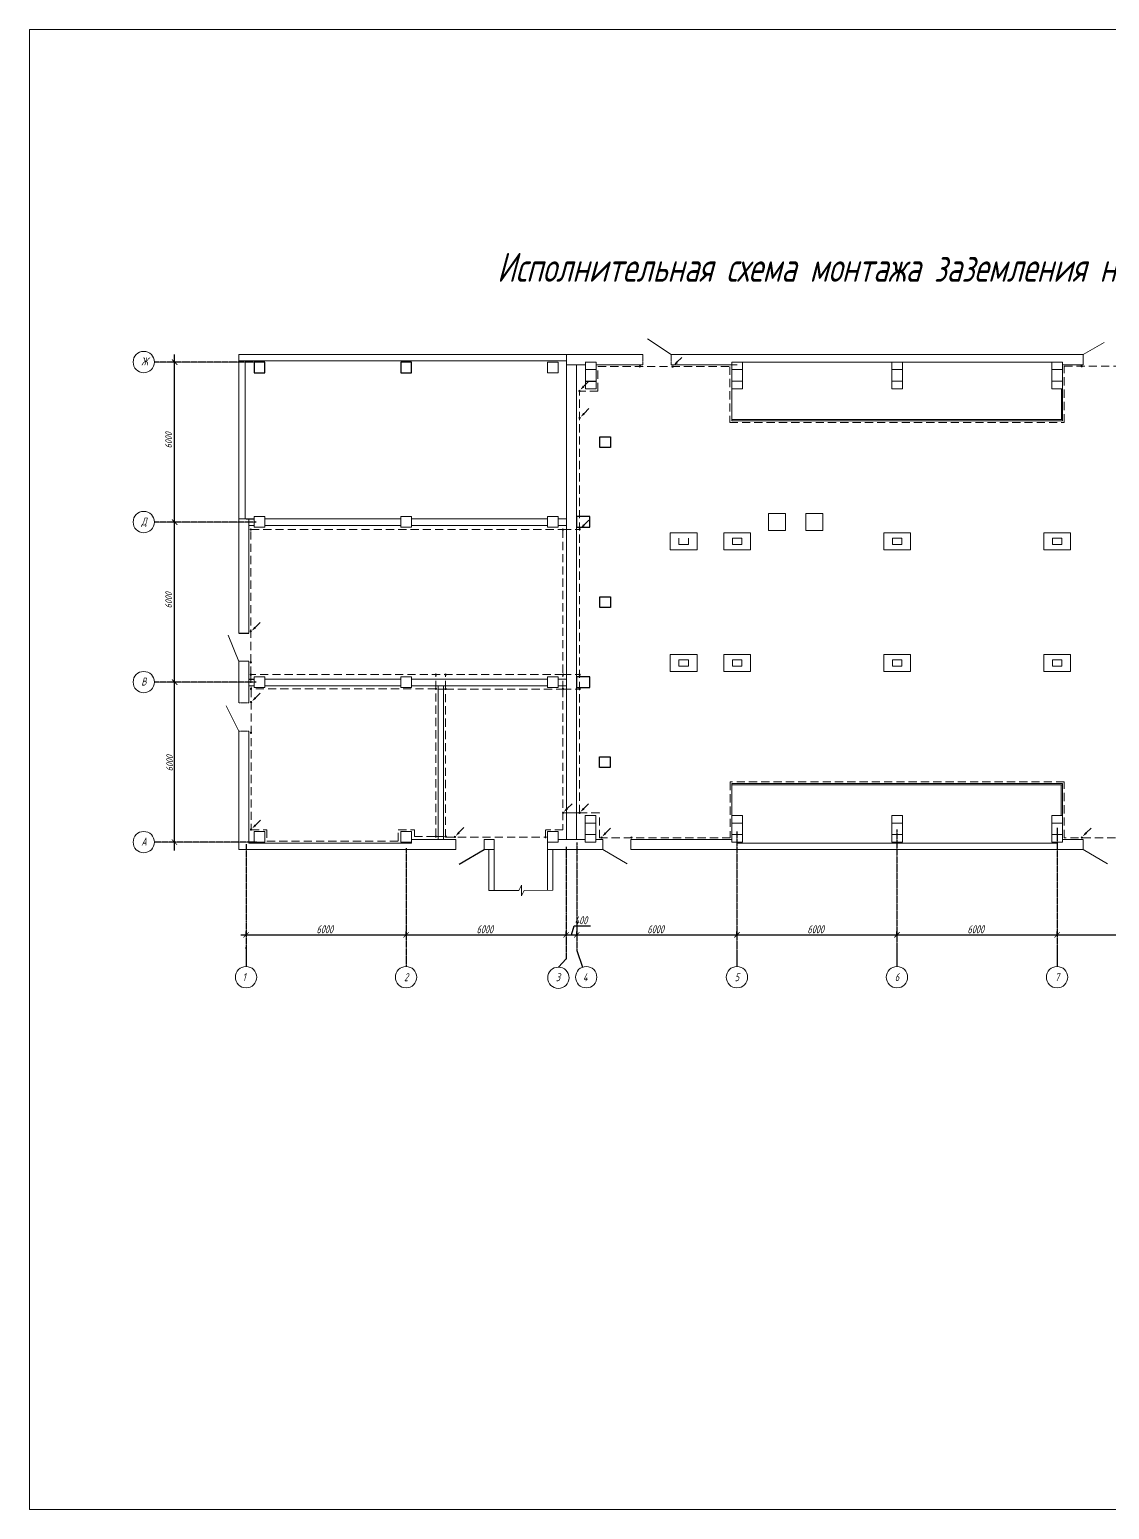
# Model space of a CAD drawing. Header units: millimetres. Extents: x -14296 to 10264, y -13087 to -5602.
# Drawn here: x -4929 to -4510, y -8119 to -7545 of the extents above; entities that cross this region are included whole.
import ezdxf
from ezdxf.enums import TextEntityAlignment as Align

# ---------------------------------------------------------------- set-up
doc = ezdxf.new("R2010")
doc.units = ezdxf.units.MM
for name, pattern in [('CENTER2', [1.125, 0.75, -0.125, 0.125, -0.125]), ('DURCHG', [0]), ('gost6', [12, 8, -1.5, 1, -1.5]), ('HIDDEN2', [4.7625, 3.175, -1.5875])]:
    doc.linetypes.add(name, pattern=pattern)
for name, color, linetype, lineweight in [('1', 4, 'Continuous', 15), ('Заземление (Сущ)', 6, 'gost6', 25), ('КаБель силовой (Вновь)', 1, 'Continuous', 15), ('основной', 3, 'Continuous', 15), ('Рамка толстая', 7, 'Continuous', 15), ('строит', 7, 'Continuous', 30), ('Строительный', 251, 'Continuous', 13)]:
    doc.layers.add(name, color=color, linetype=linetype, lineweight=lineweight)
for name, color, linetype in [('osnovnoy shtamp', 7, 'Continuous'), ('НОВЫЙ', 7, 'Continuous'), ('Размеры', 5, 'Continuous')]:
    doc.layers.add(name, color=color, linetype=linetype)
doc.styles.add('Simplex', font='simplex.shx', dxfattribs={"width": 0.7, "oblique": 15})
doc.linetypes.add('ограждение1', pattern='A,0.25,-0.1,[133,ltypeshp.shx,S=0.1,R=0,X=-0.1,Y=0],-0.1,1', length=1.45)

msp = doc.modelspace()

# ---------------------------------------------------------------- hatches: boundary and pattern name
at = {"layer": 'Заземление (Сущ)', "lineweight": 30, "true_color": 0x000000}
for points in [[(-4691.48539, -7675.58873, 1), (-4692.38539, -7675.58873, 1)], [(-4678.83257, -7675.69267, 1), (-4679.73257, -7675.69267, 1)], [(-4520.20648, -7675.53483, 1), (-4521.10648, -7675.53483, 1)], [(-4714.92327, -7685.12681, 1), (-4715.82327, -7685.12681, 1)], [(-4714.86739, -7695.53412, 1), (-4715.76739, -7695.53412, 1)], [(-4842.39065, -7738.86645, 1), (-4843.29065, -7738.86645, 1)], [(-4721.35093, -7738.88143, 1), (-4722.25093, -7738.88143, 1)], [(-4714.86351, -7738.77776, 1), (-4715.76351, -7738.77776, 1)], [(-4842.41449, -7778.32747, 1), (-4843.31449, -7778.32747, 1)], [(-4842.39314, -7790.39543, 1), (-4843.29314, -7790.39543, 1)], [(-4842.37772, -7795.14791, 1), (-4843.27772, -7795.14791, 1)], [(-4770.61924, -7795.138, 1), (-4771.51924, -7795.138, 1)], [(-4766.85144, -7795.138, 1), (-4767.75144, -7795.138, 1)], [(-4721.31002, -7795.13204, 1), (-4722.21002, -7795.13204, 1)], [(-4714.89578, -7795.15415, 1), (-4715.79578, -7795.15415, 1)], [(-4842.31875, -7800.67993, 1), (-4843.21875, -7800.67993, 1)], [(-4770.61468, -7800.64558, 1), (-4771.51468, -7800.64558, 1)], [(-4766.83329, -7800.71827, 1), (-4767.73329, -7800.71827, 1)], [(-4721.34749, -7800.71049, 1), (-4722.24749, -7800.71049, 1)], [(-4714.88655, -7800.69128, 1), (-4715.78655, -7800.69128, 1)], [(-4842.30022, -7805.79119, 1), (-4843.20022, -7805.79119, 1)], [(-4842.34178, -7817.69255, 1), (-4843.24178, -7817.69255, 1)], [(-4721.28347, -7848.75077, 1), (-4722.18347, -7848.75077, 1)], [(-4714.86323, -7848.77153, 1), (-4715.76323, -7848.77153, 1)], [(-4842.33238, -7855.2428, 1), (-4843.23238, -7855.2428, 1)], [(-4770.62949, -7857.94969, 1), (-4771.52949, -7857.94969, 1)], [(-4766.80876, -7857.9625, 1), (-4767.70876, -7857.9625, 1)], [(-4763.26387, -7858.10994, 1), (-4764.16387, -7858.10994, 1)], [(-4728.08126, -7858.21185, 1), (-4728.98126, -7858.21185, 1)], [(-4706.3845, -7858.36734, 1), (-4707.2845, -7858.36734, 1)], [(-4694.77869, -7858.35686, 1), (-4695.67869, -7858.35686, 1)], [(-4520.08333, -7858.34909, 1), (-4520.98333, -7858.34909, 1)]]:
    msp.add_hatch(color=18, dxfattribs=at).paths.add_polyline_path(points)

# ---------------------------------------------------------------- linework, layer by layer
at = {"color": 18, "linetype": 'CENTER2', "ltscale": 0.5, "true_color": 0x000000}
for p, q in [((-4840.72871, -7673.90631), (-4880.21146, -7673.90631)), ((-4840.72871, -7735.98041), (-4880.21146, -7735.98041))]:
    msp.add_line(p, q, dxfattribs=at)
at = {"color": 18, "lineweight": 25, "true_color": 0x000000}
for p, q in [((-4872.42969, -7739.2228), (-4872.42969, -7670.94128)), ((-4872.42969, -7801.2762), (-4872.42969, -7732.99468)), ((-4872.42969, -7863.35031), (-4872.42969, -7795.06879))]:
    msp.add_line(p, q, dxfattribs=at)
at = {"color": 18, "true_color": 0x000000}
for p, q in [((-4837.40949, -7673.91768), (-4841.54777, -7673.91768)), ((-4841.54777, -7673.91768), (-4841.54777, -7678.05596)), ((-4837.40949, -7678.05596), (-4837.40949, -7673.91768)), ((-4780.50823, -7673.91768), (-4784.6465, -7673.91768)), ((-4784.6465, -7673.91768), (-4784.6465, -7678.05596)), ((-4780.50823, -7678.05596), (-4780.50823, -7673.91768)), ((-4841.54777, -7678.05596), (-4837.40949, -7678.05596)), ((-4784.6465, -7678.05596), (-4780.50823, -7678.05596)), ((-4847.4954, -7779.01179), (-4843.62412, -7779.00585))]:
    msp.add_line(p, q, dxfattribs=at)
at = {"color": 18, "ltscale": 100, "true_color": 0x000000}
msp.add_line((-4844.65147, -7734.6872), (-4841.54777, -7734.6872), dxfattribs=at)
at = {"layer": '1', "color": 18, "true_color": 0x000000}
for p, q in [((-4680.15508, -7740.11869), (-4680.15508, -7746.73993)), ((-4669.8094, -7740.11869), (-4680.15508, -7740.11869)), ((-4676.79274, -7742.1868), (-4676.79274, -7744.66977)), ((-4673.17175, -7742.1868), (-4673.17175, -7744.66977)), ((-4669.8094, -7740.11869), (-4669.8094, -7746.73993)), ((-4659.46372, -7740.11869), (-4659.46372, -7746.73993)), ((-4649.11803, -7740.11869), (-4659.46372, -7740.11869)), ((-4656.10137, -7742.18782), (-4653.04939, -7742.18782)), ((-4656.10137, -7742.18782), (-4656.10137, -7744.67079)), ((-4652.48038, -7742.18782), (-4656.04964, -7742.18782)), ((-4652.48038, -7742.18782), (-4652.48038, -7744.67079)), ((-4649.11803, -7740.11869), (-4649.11803, -7746.73993)), ((-4597.38961, -7740.11869), (-4597.38961, -7746.73993)), ((-4587.04392, -7740.11869), (-4597.38961, -7740.11869)), ((-4594.02726, -7742.18782), (-4590.97528, -7742.18782)), ((-4594.02726, -7742.18782), (-4594.02726, -7744.67079)), ((-4590.40627, -7742.18782), (-4593.97553, -7742.18782)), ((-4590.40627, -7742.18782), (-4590.40627, -7744.67079)), ((-4587.04392, -7740.11869), (-4587.04392, -7746.73993)), ((-4535.3155, -7740.11869), (-4535.3155, -7746.73993)), ((-4524.96981, -7740.11869), (-4535.3155, -7740.11869)), ((-4531.95315, -7742.18782), (-4528.90118, -7742.18782)), ((-4531.95315, -7742.18782), (-4531.95315, -7744.67079)), ((-4528.33216, -7742.18782), (-4531.90142, -7742.18782)), ((-4528.33216, -7742.18782), (-4528.33216, -7744.67079)), ((-4524.96981, -7740.11869), (-4524.96981, -7746.73993)), ((-4669.8094, -7746.73993), (-4680.15508, -7746.73993)), ((-4673.22348, -7744.66977), (-4676.79274, -7744.66977)), ((-4673.17175, -7744.66977), (-4676.22372, -7744.66977)), ((-4649.11803, -7746.73993), (-4659.46372, -7746.73993)), ((-4652.53211, -7744.67079), (-4656.10137, -7744.67079)), ((-4652.48038, -7744.67079), (-4655.53236, -7744.67079)), ((-4587.04392, -7746.73993), (-4597.38961, -7746.73993)), ((-4590.458, -7744.67079), (-4594.02726, -7744.67079)), ((-4590.40627, -7744.67079), (-4593.45825, -7744.67079)), ((-4524.96981, -7746.73993), (-4535.3155, -7746.73993)), ((-4528.38389, -7744.67079), (-4531.95315, -7744.67079)), ((-4528.33216, -7744.67079), (-4531.38414, -7744.67079)), ((-4680.15508, -7793.91625), (-4680.15508, -7787.29501)), ((-4669.8094, -7787.29501), (-4680.15508, -7787.29501)), ((-4680.15508, -7793.91625), (-4680.15508, -7787.29501)), ((-4669.8094, -7787.29501), (-4680.15508, -7787.29501)), ((-4669.8094, -7793.91625), (-4669.8094, -7787.29501)), ((-4669.8094, -7793.91625), (-4669.8094, -7787.29501)), ((-4659.46372, -7793.91625), (-4659.46372, -7787.29501)), ((-4649.11803, -7787.29501), (-4659.46372, -7787.29501)), ((-4649.11803, -7793.91625), (-4649.11803, -7787.29501)), ((-4597.38961, -7793.91625), (-4597.38961, -7787.29501)), ((-4587.04392, -7787.29501), (-4597.38961, -7787.29501)), ((-4587.04392, -7793.91625), (-4587.04392, -7787.29501)), ((-4535.3155, -7793.91625), (-4535.3155, -7787.29501)), ((-4524.96981, -7787.29501), (-4535.3155, -7787.29501)), ((-4524.96981, -7793.91625), (-4524.96981, -7787.29501)), ((-4669.8094, -7793.91625), (-4680.15508, -7793.91625)), ((-4669.8094, -7793.91625), (-4680.15508, -7793.91625)), ((-4676.79274, -7791.84711), (-4676.79274, -7789.36415)), ((-4673.22348, -7789.36415), (-4676.79274, -7789.36415)), ((-4676.79274, -7791.84711), (-4676.79274, -7789.36415)), ((-4673.22348, -7789.36415), (-4676.79274, -7789.36415)), ((-4676.79274, -7791.84711), (-4673.74076, -7791.84711)), ((-4676.79274, -7791.84711), (-4673.74076, -7791.84711)), ((-4673.17175, -7791.84711), (-4676.74101, -7791.84711)), ((-4673.17175, -7791.84711), (-4676.74101, -7791.84711)), ((-4673.17175, -7789.36415), (-4676.22372, -7789.36415)), ((-4673.17175, -7789.36415), (-4676.22372, -7789.36415)), ((-4673.17175, -7791.84711), (-4673.17175, -7789.36415)), ((-4673.17175, -7791.84711), (-4673.17175, -7789.36415)), ((-4649.11803, -7793.91625), (-4659.46372, -7793.91625)), ((-4656.10137, -7791.84711), (-4656.10137, -7789.36415)), ((-4652.53211, -7789.36415), (-4656.10137, -7789.36415)), ((-4656.10137, -7791.84711), (-4653.04939, -7791.84711)), ((-4652.48038, -7791.84711), (-4656.04964, -7791.84711)), ((-4652.48038, -7789.36415), (-4655.53236, -7789.36415)), ((-4652.48038, -7791.84711), (-4652.48038, -7789.36415)), ((-4587.04392, -7793.91625), (-4597.38961, -7793.91625)), ((-4594.02726, -7791.84711), (-4594.02726, -7789.36415)), ((-4590.458, -7789.36415), (-4594.02726, -7789.36415)), ((-4594.02726, -7791.84711), (-4590.97528, -7791.84711)), ((-4590.40627, -7791.84711), (-4593.97553, -7791.84711)), ((-4590.40627, -7789.36415), (-4593.45825, -7789.36415)), ((-4590.40627, -7791.84711), (-4590.40627, -7789.36415)), ((-4524.96981, -7793.91625), (-4535.3155, -7793.91625)), ((-4531.95315, -7791.84711), (-4531.95315, -7789.36415)), ((-4528.38389, -7789.36415), (-4531.95315, -7789.36415)), ((-4531.95315, -7791.84711), (-4528.90118, -7791.84711)), ((-4528.33216, -7791.84711), (-4531.90142, -7791.84711)), ((-4528.33216, -7789.36415), (-4531.38414, -7789.36415)), ((-4528.33216, -7791.84711), (-4528.33216, -7789.36415))]:
    msp.add_line(p, q, dxfattribs=at)
at = {"layer": 'osnovnoy shtamp', "color": 18, "true_color": 0x000000}
msp.add_line((-4723.55694, -7908.61373), (-4720.50325, -7905.4012), dxfattribs=at)
at = {"layer": 'КаБель силовой (Вновь)', "color": 18, "true_color": 0x000000}
for p, q in [((-4677.57364, -7674.00459), (-4675.66445, -7672.0954)), ((-4713.78634, -7683.39388), (-4711.87715, -7681.48469)), ((-4713.60675, -7693.87899), (-4711.69756, -7691.96981)), ((-4713.6363, -7737.11934), (-4711.72711, -7735.21015)), ((-4841.13955, -7776.82273), (-4839.23036, -7774.91355)), ((-4841.08145, -7804.18549), (-4839.17227, -7802.2763)), ((-4720.18904, -7847.13066), (-4718.27985, -7845.22148)), ((-4713.75803, -7847.13701), (-4711.84884, -7845.22782)), ((-4841.05411, -7853.5292), (-4839.14493, -7851.62001)), ((-4762.11695, -7856.41002), (-4760.20776, -7854.50083)), ((-4705.2499, -7856.62627), (-4703.34072, -7854.71708)), ((-4518.91304, -7856.56414), (-4517.00385, -7854.65495))]:
    msp.add_line(p, q, dxfattribs=at)
at = {"layer": 'КаБель силовой (Вновь)', "color": 18, "linetype": 'HIDDEN2', "true_color": 0x000000}
for p, q in [((-4708.20646, -7685.14621), (-4708.20646, -7675.67869)), ((-4708.20646, -7675.67869), (-4657.11092, -7675.67869)), ((-4657.11092, -7675.67869), (-4657.11092, -7697.2907)), ((-4527.38672, -7697.2907), (-4527.38672, -7675.50508)), ((-4527.38672, -7675.50508), (-4502.75111, -7675.50508)), ((-4715.34194, -7848.80443), (-4715.34194, -7685.14621)), ((-4708.20646, -7685.14621), (-4715.34194, -7685.14621)), ((-4657.11092, -7697.2907), (-4527.38672, -7697.2907)), ((-4842.82529, -7795.15601), (-4842.82529, -7738.87319)), ((-4842.82529, -7738.87319), (-4721.78814, -7738.87319)), ((-4721.78814, -7738.87319), (-4721.78814, -7795.145)), ((-4721.78814, -7738.87319), (-4715.34194, -7738.87319)), ((-4721.78814, -7795.145), (-4842.82529, -7795.15601)), ((-4842.82529, -7795.15601), (-4842.75209, -7800.6832)), ((-4771.0735, -7800.73706), (-4771.0735, -7795.14948)), ((-4767.29659, -7800.73706), (-4767.29659, -7795.16872)), ((-4721.79578, -7800.73706), (-4721.79578, -7795.145)), ((-4721.78814, -7795.145), (-4715.34194, -7795.145)), ((-4771.0735, -7800.6832), (-4842.75209, -7800.6832)), ((-4842.75209, -7800.6832), (-4842.75209, -7855.29022)), ((-4771.0735, -7857.98418), (-4771.0735, -7800.6832)), ((-4767.29659, -7800.73706), (-4771.0735, -7800.73706)), ((-4767.29659, -7858.23171), (-4767.29659, -7800.73706)), ((-4767.29659, -7800.73706), (-4721.79578, -7800.73706)), ((-4721.79578, -7800.73706), (-4721.79578, -7855.38357)), ((-4721.79578, -7800.73706), (-4715.34194, -7800.73706)), ((-4527.40859, -7836.7837), (-4656.90138, -7836.7837)), ((-4656.90138, -7836.7837), (-4656.90138, -7858.47186)), ((-4527.40859, -7858.48531), (-4527.40859, -7836.7837)), ((-4707.64909, -7848.80443), (-4721.79578, -7848.80443)), ((-4721.79578, -7848.80443), (-4715.34194, -7848.80443)), ((-4707.64909, -7858.47186), (-4707.64909, -7848.80443)), ((-4842.83817, -7855.29022), (-4836.61496, -7855.29022)), ((-4836.61496, -7855.29022), (-4836.61496, -7859.71941)), ((-4785.66576, -7859.71941), (-4785.66576, -7855.312)), ((-4785.66576, -7855.312), (-4779.42339, -7855.312)), ((-4779.42339, -7855.312), (-4779.42339, -7857.98418)), ((-4779.42339, -7857.98418), (-4771.0735, -7857.98418)), ((-4771.0735, -7857.98418), (-4767.29659, -7857.98418)), ((-4728.50642, -7858.23171), (-4728.50642, -7855.38357)), ((-4721.79578, -7855.38357), (-4728.37095, -7855.38357)), ((-4836.61496, -7859.71941), (-4785.66576, -7859.71941)), ((-4767.29659, -7858.23171), (-4728.50642, -7858.23171)), ((-4656.90138, -7858.47186), (-4707.64909, -7858.47186)), ((-4502.78565, -7858.48531), (-4527.40859, -7858.48531))]:
    msp.add_line(p, q, dxfattribs=at)
at = {"layer": 'КаБель силовой (Вновь)', "color": 18, "true_color": 0x000000}
for points in [[(-4677.25544, -7674.32278), (-4677.89184, -7673.68639), (-4678.84643, -7675.27738)], [(-4713.46814, -7683.71207), (-4714.10453, -7683.07568), (-4715.05913, -7684.66667)], [(-4713.28855, -7694.19719), (-4713.92495, -7693.5608), (-4714.87954, -7695.15179)], [(-4713.3181, -7737.43754), (-4713.9545, -7736.80114), (-4714.90909, -7738.39213)], [(-4840.82135, -7777.14093), (-4841.45774, -7776.50454), (-4842.41234, -7778.09553)], [(-4840.76326, -7804.50369), (-4841.39965, -7803.86729), (-4842.35425, -7805.45828)], [(-4719.87084, -7847.44886), (-4720.50724, -7846.81247), (-4721.46183, -7848.40346)], [(-4713.43983, -7847.45521), (-4714.07623, -7846.81881), (-4715.03083, -7848.4098)], [(-4840.73592, -7853.8474), (-4841.37231, -7853.211), (-4842.32691, -7854.80199)], [(-4761.79875, -7856.72821), (-4762.43515, -7856.09182), (-4763.38974, -7857.68281)], [(-4704.93171, -7856.94447), (-4705.5681, -7856.30807), (-4706.5227, -7857.89906)], [(-4518.59485, -7856.88234), (-4519.23124, -7856.24594), (-4520.18584, -7857.83693)]]:
    msp.add_solid(points, dxfattribs=at)
at = {"layer": 'НОВЫЙ', "color": 18, "linetype": 'DURCHG', "lineweight": 9, "ltscale": 0.3, "true_color": 0x000000}
for p, q in [((-4642.04158, -7732.71117), (-4635.50311, -7732.71117)), ((-4642.04158, -7739.24964), (-4642.04158, -7732.71117)), ((-4642.04158, -7735.639), (-4642.04158, -7735.56658)), ((-4642.04158, -7735.639), (-4642.04158, -7735.69073)), ((-4642.04158, -7736.27009), (-4642.04158, -7735.69073)), ((-4642.04158, -7736.27009), (-4642.04158, -7736.32181)), ((-4642.04158, -7736.39423), (-4642.04158, -7736.32181)), ((-4635.50311, -7739.24964), (-4635.50311, -7732.71117)), ((-4635.50311, -7735.56658), (-4635.50311, -7735.639)), ((-4635.50311, -7735.69073), (-4635.50311, -7735.639)), ((-4635.50311, -7735.69073), (-4635.50311, -7736.27009)), ((-4635.50311, -7736.32181), (-4635.50311, -7736.27009)), ((-4635.50311, -7736.32181), (-4635.50311, -7736.39423)), ((-4627.55762, -7732.71117), (-4621.01915, -7732.71117)), ((-4627.55762, -7739.24964), (-4627.55762, -7732.71117)), ((-4627.55762, -7735.639), (-4627.55762, -7735.56658)), ((-4627.55762, -7735.639), (-4627.55762, -7735.69073)), ((-4627.55762, -7736.27009), (-4627.55762, -7735.69073)), ((-4627.55762, -7736.27009), (-4627.55762, -7736.32181)), ((-4627.55762, -7736.39423), (-4627.55762, -7736.32181)), ((-4621.01915, -7739.24964), (-4621.01915, -7732.71117)), ((-4621.01915, -7735.56658), (-4621.01915, -7735.639)), ((-4621.01915, -7735.69073), (-4621.01915, -7735.639)), ((-4621.01915, -7735.69073), (-4621.01915, -7736.27009)), ((-4621.01915, -7736.32181), (-4621.01915, -7736.27009)), ((-4621.01915, -7736.32181), (-4621.01915, -7736.39423)), ((-4642.04158, -7739.24964), (-4636.95703, -7739.24964)), ((-4637.36016, -7739.24964), (-4635.50311, -7739.24964)), ((-4627.55762, -7739.24964), (-4622.83064, -7739.24964)), ((-4622.8762, -7739.24964), (-4621.01915, -7739.24964))]:
    msp.add_line(p, q, dxfattribs=at)
at = {"layer": 'НОВЫЙ', "color": 18, "lineweight": 5, "true_color": 0x000000}
msp.add_line((-4847.4819, -7790.00857), (-4851.64587, -7779.78103), dxfattribs=at)
at = {"layer": 'НОВЫЙ', "color": 18, "linetype": 'CENTER2', "ltscale": 0.5, "true_color": 0x000000}
for p, q in [((-4840.72871, -7798.05452), (-4880.21146, -7798.05452)), ((-4654.33034, -7856.02513), (-4654.33034, -7902.15501)), ((-4592.25624, -7855.18751), (-4592.25624, -7902.15501)), ((-4530.18213, -7854.62226), (-4530.18213, -7902.15501)), ((-4840.62658, -7860.12863), (-4880.21146, -7860.12863)), ((-4844.69094, -7860.95395), (-4844.69094, -7902.15501)), ((-4782.61683, -7862.52297), (-4782.61683, -7908.36242)), ((-4720.54273, -7861.90088), (-4720.54273, -7905.47458)), ((-4716.40445, -7860.21489), (-4716.40445, -7902.15501))]:
    msp.add_line(p, q, dxfattribs=at)
at = {"layer": 'основной', "color": 18, "lineweight": 25, "true_color": 0x000000}
for p, q in [((-4713.15782, -7681.32848), (-4709.01954, -7681.32848)), ((-4843.6169, -7796.85367), (-4841.54777, -7796.85367))]:
    msp.add_line(p, q, dxfattribs=at)
at = {"layer": 'основной', "color": 18, "true_color": 0x000000}
for centre in [(-4884.34973, -7673.90631), (-4884.34973, -7735.98041), (-4884.34973, -7798.05452), (-4884.34973, -7860.12863), (-4723.55694, -7912.752)]:
    msp.add_circle(centre, 4.13827, dxfattribs=at)
at = {"layer": 'основной', "color": 18, "ltscale": 100, "true_color": 0x000000}
for centre in [(-4844.69094, -7912.50069), (-4782.61683, -7912.50069), (-4712.78346, -7912.50069), (-4654.33034, -7912.50069), (-4592.25624, -7912.50069), (-4530.18213, -7912.50069)]:
    msp.add_circle(centre, 4.13827, dxfattribs=at)
at = {"layer": 'Размеры', "color": 18, "true_color": 0x000000}
for p, q in [((-4707.53956, -7706.99804), (-4707.53956, -7702.85977)), ((-4707.53956, -7702.85977), (-4703.40129, -7702.85977)), ((-4703.40129, -7702.85977), (-4703.40129, -7706.99804)), ((-4703.40129, -7706.99804), (-4707.53956, -7706.99804)), ((-4711.35421, -7733.84546), (-4716.52705, -7733.84546)), ((-4711.35421, -7737.98373), (-4711.35421, -7733.84546)), ((-4716.52705, -7737.98373), (-4711.35421, -7737.98373)), ((-4707.53956, -7769.07215), (-4707.53956, -7764.93387)), ((-4707.53956, -7764.93387), (-4703.40129, -7764.93387)), ((-4703.40129, -7764.93387), (-4703.40129, -7769.07215)), ((-4703.40129, -7769.07215), (-4707.53956, -7769.07215)), ((-4711.31257, -7795.98833), (-4716.48541, -7795.98833)), ((-4716.48541, -7800.12661), (-4711.31257, -7800.12661)), ((-4711.31257, -7800.12661), (-4711.31257, -7795.98833)), ((-4707.6519, -7831.14626), (-4707.6519, -7827.00798)), ((-4707.6519, -7827.00798), (-4703.51363, -7827.00798)), ((-4703.51363, -7827.00798), (-4703.51363, -7831.14626)), ((-4703.51363, -7831.14626), (-4707.6519, -7831.14626)), ((-4762.0386, -7868.60876), (-4752.36796, -7863.02542)), ((-4846.76008, -7896.10797), (-4780.5477, -7896.10797)), ((-4844.69094, -7896.49593), (-4844.69094, -7894.81475)), ((-4784.68597, -7896.10797), (-4718.47359, -7896.10797)), ((-4782.61683, -7896.49593), (-4782.61683, -7894.81475)), ((-4782.61683, -7896.49593), (-4782.61683, -7894.81475)), ((-4722.61186, -7896.10797), (-4714.33532, -7896.10797)), ((-4720.54273, -7896.49593), (-4720.54273, -7894.81475)), ((-4720.54273, -7896.49593), (-4720.54273, -7894.81475)), ((-4718.47359, -7896.10797), (-4717.41833, -7892.59043)), ((-4718.47359, -7896.10797), (-4652.26121, -7896.10797)), ((-4717.41833, -7892.59043), (-4711.12105, -7892.59043)), ((-4716.40445, -7896.49593), (-4716.40445, -7894.81475)), ((-4716.40445, -7896.49593), (-4716.40445, -7894.81475)), ((-4656.39948, -7896.10797), (-4590.1871, -7896.10797)), ((-4654.33034, -7896.49593), (-4654.33034, -7894.81475)), ((-4654.33034, -7896.49593), (-4654.33034, -7894.81475)), ((-4594.32537, -7896.10797), (-4528.11299, -7896.10797)), ((-4592.25624, -7896.49593), (-4592.25624, -7894.81475)), ((-4592.25624, -7896.49593), (-4592.25624, -7894.81475)), ((-4532.25127, -7896.10797), (-4466.03888, -7896.10797)), ((-4530.18213, -7896.49593), (-4530.18213, -7894.81475)), ((-4530.18213, -7896.49593), (-4530.18213, -7894.81475)), ((-4844.69094, -7901.5084), (-4844.69094, -7900.8618)), ((-4844.69094, -7902.15501), (-4844.69094, -7908.36242)), ((-4716.40445, -7902.15501), (-4714.15054, -7908.59475)), ((-4654.33034, -7902.15501), (-4654.33034, -7908.36242)), ((-4592.25624, -7902.15501), (-4592.25624, -7908.36242)), ((-4530.18213, -7902.15501), (-4530.18213, -7908.36242))]:
    msp.add_line(p, q, dxfattribs=at)
at = {"layer": 'Размеры', "color": 18, "lineweight": 5, "true_color": 0x000000}
for p, q in [((-4852.38885, -7807.2699), (-4847.54826, -7817.11019)), ((-4706.38529, -7863.02542), (-4696.88809, -7868.50863))]:
    msp.add_line(p, q, dxfattribs=at)
at = {"layer": 'Размеры', "color": 18, "true_color": 0x000000, "const_width": 0.31037}
for points in [[(-4873.40237, -7672.93127), (-4871.33323, -7675.00041)], [(-4873.40237, -7734.96388), (-4871.33323, -7737.03302)], [(-4873.40237, -7797.04967), (-4871.33323, -7799.11881)], [(-4873.48104, -7859.06793), (-4871.41191, -7861.13707)], [(-4843.65637, -7895.0734), (-4845.72551, -7897.14253)], [(-4783.6514, -7897.14253), (-4781.58227, -7895.0734)], [(-4781.58227, -7895.0734), (-4783.6514, -7897.14253)], [(-4719.50816, -7895.0734), (-4721.5773, -7897.14253)], [(-4721.5773, -7897.14253), (-4719.50816, -7895.0734)], [(-4717.43902, -7897.14253), (-4715.36988, -7895.0734)], [(-4715.36988, -7895.0734), (-4717.43902, -7897.14253)], [(-4655.36491, -7897.14253), (-4653.29578, -7895.0734)], [(-4653.29578, -7895.0734), (-4655.36491, -7897.14253)], [(-4593.29081, -7897.14253), (-4591.22167, -7895.0734)], [(-4591.22167, -7895.0734), (-4593.29081, -7897.14253)], [(-4531.2167, -7897.14253), (-4529.14756, -7895.0734)], [(-4529.14756, -7895.0734), (-4531.2167, -7897.14253)]]:
    msp.add_lwpolyline(points, dxfattribs=at)
at = {"layer": 'Рамка толстая', "color": 18, "true_color": 0x000000}
for p, q in [((-4928.63455, -8118.94746), (-4928.63455, -7544.94746)), ((-4928.63455, -7544.94746), (-4138.63455, -7544.94746)), ((-4928.63455, -8118.94746), (-4138.63455, -8118.94746))]:
    msp.add_line(p, q, dxfattribs=at)
at = {"layer": 'Строительный', "color": 18, "lineweight": 13, "true_color": 0x000000}
msp.add_line((-4688.95693, -7664.90787), (-4679.84471, -7671.00951), dxfattribs=at)
at = {"layer": 'Строительный', "color": 18, "true_color": 0x000000}
for p, q in [((-4511.89384, -7666.27961), (-4520.10635, -7671.00951)), ((-4847.54826, -7671.00951), (-4847.54826, -7779.01846)), ((-4746.0571, -7671.00951), (-4847.54826, -7671.00951)), ((-4720.50325, -7673.49248), (-4847.54826, -7673.49248)), ((-4845.0653, -7673.49248), (-4845.0653, -7734.6872)), ((-4690.81114, -7671.00951), (-4746.0571, -7671.00951)), ((-4723.60696, -7673.91768), (-4727.74523, -7673.91768)), ((-4727.74523, -7673.91768), (-4727.74523, -7678.05596)), ((-4723.60696, -7678.05596), (-4723.60696, -7673.91768)), ((-4720.3998, -7671.00951), (-4720.3998, -7859.09406)), ((-4708.98921, -7673.89058), (-4713.12749, -7673.89058)), ((-4708.87499, -7673.90631), (-4713.01326, -7673.90631)), ((-4708.94958, -7684.25199), (-4708.94958, -7673.90631)), ((-4520.23007, -7670.98532), (-4679.9648, -7670.99765)), ((-4652.22174, -7673.90631), (-4656.36001, -7673.90631)), ((-4656.36001, -7673.90631), (-4656.36001, -7684.25199)), ((-4646.65529, -7673.90631), (-4654.29087, -7673.90631)), ((-4654.29087, -7673.90631), (-4594.2859, -7673.90631)), ((-4528.07352, -7673.90631), (-4654.29087, -7673.90631)), ((-4652.22174, -7684.25199), (-4652.22174, -7673.90631)), ((-4590.14763, -7673.90631), (-4594.2859, -7673.90631)), ((-4594.2859, -7673.90631), (-4594.2859, -7684.25199)), ((-4590.14763, -7684.25199), (-4590.14763, -7673.90631)), ((-4528.07352, -7673.90631), (-4532.21179, -7673.90631)), ((-4532.21179, -7673.90631), (-4532.21179, -7684.25199)), ((-4528.07352, -7684.25199), (-4528.07352, -7673.90631)), ((-4520.10635, -7670.99765), (-4520.10635, -7674.92901)), ((-4727.74523, -7678.05596), (-4723.60696, -7678.05596)), ((-4713.15782, -7674.94087), (-4720.3998, -7674.94087)), ((-4716.52364, -7674.94272), (-4716.52364, -7859.09591)), ((-4713.15782, -7676.82982), (-4709.01954, -7676.82982)), ((-4713.08785, -7676.82982), (-4708.94958, -7676.82982)), ((-4690.81114, -7674.94087), (-4709.01954, -7674.94087)), ((-4654.29087, -7674.94087), (-4679.84471, -7674.94087)), ((-4656.36001, -7676.82982), (-4652.22174, -7676.82982)), ((-4594.2859, -7676.82982), (-4590.14763, -7676.82982)), ((-4532.21179, -7676.82982), (-4528.07352, -7676.82982)), ((-4520.10635, -7674.92901), (-4528.07352, -7674.92972)), ((-4713.08785, -7681.32848), (-4708.94958, -7681.32848)), ((-4713.08785, -7684.25199), (-4708.94958, -7684.25199)), ((-4656.36001, -7681.32848), (-4652.22174, -7681.32848)), ((-4656.36001, -7684.25199), (-4652.22174, -7684.25199)), ((-4594.2859, -7681.32848), (-4590.14763, -7681.32848)), ((-4594.2859, -7684.25199), (-4590.14763, -7684.25199)), ((-4532.21179, -7681.32848), (-4528.07352, -7681.32848)), ((-4532.21179, -7684.25199), (-4528.07352, -7684.25199)), ((-4843.6169, -7734.6872), (-4843.6169, -7779.01846)), ((-4712.33016, -7733.81892), (-4716.46844, -7733.81892)), ((-4716.46844, -7733.81892), (-4716.46844, -7737.95719)), ((-4716.46844, -7737.95719), (-4712.33016, -7737.95719)), ((-4847.54826, -7789.98489), (-4847.54826, -7806.12416)), ((-4847.4954, -7789.9871), (-4843.62412, -7789.98117)), ((-4843.6169, -7789.98489), (-4843.6169, -7806.12416)), ((-4843.6169, -7799.44009), (-4841.54777, -7799.44009)), ((-4837.40949, -7795.98539), (-4841.54777, -7795.98539)), ((-4841.54777, -7795.98539), (-4841.54777, -7800.12366)), ((-4837.40949, -7795.98539), (-4841.54777, -7795.98539)), ((-4841.54777, -7795.98539), (-4841.54777, -7800.12366)), ((-4841.54777, -7800.12366), (-4837.40949, -7800.12366)), ((-4841.54777, -7800.12366), (-4837.40949, -7800.12366)), ((-4837.40949, -7800.12366), (-4837.40949, -7795.98539)), ((-4837.40949, -7800.12366), (-4837.40949, -7795.98539)), ((-4837.40949, -7796.85367), (-4784.6465, -7796.85367)), ((-4837.40949, -7799.44009), (-4784.6465, -7799.44009)), ((-4780.50823, -7796.00216), (-4784.6465, -7796.00216)), ((-4784.6465, -7796.00216), (-4784.6465, -7800.14043)), ((-4784.6465, -7800.14043), (-4780.50823, -7800.14043)), ((-4780.50823, -7800.14043), (-4780.50823, -7796.00216)), ((-4780.50823, -7796.85367), (-4727.74523, -7796.85367)), ((-4780.50823, -7796.85367), (-4727.74523, -7796.85367)), ((-4780.50823, -7799.44009), (-4727.74523, -7799.44009)), ((-4770.16254, -7799.44009), (-4770.16254, -7859.09406)), ((-4768.0934, -7799.44009), (-4768.0934, -7859.09406)), ((-4727.74523, -7799.44009), (-4766.02427, -7799.44009)), ((-4723.60696, -7795.98539), (-4727.74523, -7795.98539)), ((-4727.74523, -7795.98539), (-4727.74523, -7800.12366)), ((-4723.60696, -7795.98539), (-4727.74523, -7795.98539)), ((-4727.74523, -7795.98539), (-4727.74523, -7800.12366)), ((-4727.74523, -7800.12366), (-4723.60696, -7800.12366)), ((-4727.74523, -7800.12366), (-4723.60696, -7800.12366)), ((-4723.60696, -7800.12366), (-4723.60696, -7795.98539)), ((-4723.60696, -7800.12366), (-4723.60696, -7795.98539)), ((-4723.60696, -7796.85367), (-4720.50325, -7796.85367)), ((-4723.60696, -7796.85367), (-4720.50325, -7796.85367)), ((-4723.60696, -7799.44009), (-4720.50325, -7799.44009)), ((-4720.50325, -7799.44009), (-4723.60696, -7799.44009)), ((-4712.33016, -7795.98539), (-4716.46844, -7795.98539)), ((-4716.46844, -7795.98539), (-4716.46844, -7800.12366)), ((-4716.46844, -7800.12366), (-4712.33016, -7800.12366)), ((-4847.54826, -7817.09058), (-4847.54826, -7863.02542)), ((-4843.6169, -7817.09058), (-4843.6169, -7860.54246)), ((-4837.40949, -7855.99036), (-4841.54777, -7855.99036)), ((-4841.54777, -7855.99036), (-4841.54777, -7860.12863)), ((-4837.40949, -7860.12863), (-4837.40949, -7855.99036)), ((-4847.54759, -7863.02542), (-4763.34483, -7863.02542)), ((-4841.54777, -7860.12863), (-4837.40949, -7860.12863)), ((-4520.10734, -7863.02542), (-4510.61014, -7868.50863))]:
    msp.add_line(p, q, dxfattribs=at)
at = {"layer": 'Строительный', "color": 18, "ltscale": 0.3, "true_color": 0x000000}
for p, q in [((-4713.08785, -7673.90631), (-4713.08785, -7684.27762)), ((-4656.36001, -7673.90631), (-4656.36001, -7696.66681)), ((-4528.07352, -7696.66681), (-4528.07352, -7673.90631)), ((-4528.07352, -7696.19469), (-4656.36001, -7696.19469)), ((-4528.07352, -7696.66681), (-4656.36001, -7696.66681)), ((-4528.07352, -7837.36812), (-4656.36001, -7837.36812)), ((-4528.07352, -7837.88584), (-4656.36001, -7837.88584)), ((-4528.07352, -7837.36812), (-4528.07352, -7860.12863))]:
    msp.add_line(p, q, dxfattribs=at)
at = {"layer": 'Строительный', "color": 18, "linetype": 'CENTER2', "ltscale": 0.5, "true_color": 0x000000}
for p, q in [((-4690.81114, -7671.00951), (-4690.81114, -7674.94087)), ((-4679.84471, -7671.00951), (-4679.84471, -7674.94087)), ((-4843.6169, -7806.12416), (-4847.54826, -7806.12416)), ((-4843.6169, -7817.09058), (-4847.54826, -7817.09058))]:
    msp.add_line(p, q, dxfattribs=at)
at = {"layer": 'Строительный', "color": 18, "ltscale": 100, "true_color": 0x000000}
for p, q in [((-4656.36001, -7685.80384), (-4656.36001, -7694.08039)), ((-4847.54826, -7734.6872), (-4841.54777, -7734.6872)), ((-4843.6169, -7737.27362), (-4841.54777, -7737.27362)), ((-4837.40949, -7733.81892), (-4841.54777, -7733.81892)), ((-4841.54777, -7733.81892), (-4841.54777, -7737.95719)), ((-4837.40949, -7737.95719), (-4837.40949, -7733.81892)), ((-4837.40949, -7734.6872), (-4784.6465, -7734.6872)), ((-4837.40949, -7734.6872), (-4784.6465, -7734.6872)), ((-4837.40949, -7737.27362), (-4784.6465, -7737.27362)), ((-4780.50823, -7733.83569), (-4784.6465, -7733.83569)), ((-4784.6465, -7733.83569), (-4784.6465, -7737.97396)), ((-4780.50823, -7737.97396), (-4780.50823, -7733.83569)), ((-4780.50823, -7734.6872), (-4727.74523, -7734.6872)), ((-4780.50823, -7734.6872), (-4727.74523, -7734.6872)), ((-4780.50823, -7737.27362), (-4727.74523, -7737.27362)), ((-4723.60696, -7733.81892), (-4727.74523, -7733.81892)), ((-4727.74523, -7733.81892), (-4727.74523, -7737.95719)), ((-4723.60696, -7737.95719), (-4723.60696, -7733.81892)), ((-4723.60696, -7734.6872), (-4720.50325, -7734.6872)), ((-4723.60696, -7734.6872), (-4720.50325, -7734.6872)), ((-4723.60696, -7737.27362), (-4720.50325, -7737.27362)), ((-4841.54777, -7737.95719), (-4837.40949, -7737.95719)), ((-4784.6465, -7737.97396), (-4780.50823, -7737.97396)), ((-4727.74523, -7737.95719), (-4723.60696, -7737.95719)), ((-4837.40949, -7796.85367), (-4784.6465, -7796.85367)), ((-4656.36001, -7860.12863), (-4656.36001, -7837.36812)), ((-4656.36001, -7848.23109), (-4656.36001, -7839.95454)), ((-4709.01954, -7849.78295), (-4713.15782, -7849.78295)), ((-4713.15782, -7849.78295), (-4713.15782, -7860.12863)), ((-4709.01954, -7860.12863), (-4709.01954, -7849.78295)), ((-4652.22174, -7849.78295), (-4656.36001, -7849.78295)), ((-4656.36001, -7849.78295), (-4656.36001, -7860.12863)), ((-4652.22174, -7860.12863), (-4652.22174, -7849.78295)), ((-4590.14763, -7849.78295), (-4594.2859, -7849.78295)), ((-4594.2859, -7849.78295), (-4594.2859, -7860.12863)), ((-4590.14763, -7860.12863), (-4590.14763, -7849.78295)), ((-4528.07352, -7849.78295), (-4532.21179, -7849.78295)), ((-4532.21179, -7849.78295), (-4532.21179, -7860.12863)), ((-4528.07352, -7860.12863), (-4528.07352, -7849.78295)), ((-4780.50823, -7855.99036), (-4784.6465, -7855.99036)), ((-4784.6465, -7855.99036), (-4784.6465, -7860.12863)), ((-4780.50823, -7860.12863), (-4780.50823, -7855.99036)), ((-4723.60696, -7855.99036), (-4727.74523, -7855.99036)), ((-4727.74523, -7855.99036), (-4727.74523, -7860.12863)), ((-4723.60696, -7860.12863), (-4723.60696, -7855.99036)), ((-4713.15782, -7852.70646), (-4709.01954, -7852.70646)), ((-4713.15782, -7857.20512), (-4709.01954, -7857.20512)), ((-4656.36001, -7852.70646), (-4652.22174, -7852.70646)), ((-4656.36001, -7857.20512), (-4652.22174, -7857.20512)), ((-4594.2859, -7852.70646), (-4590.14763, -7852.70646)), ((-4594.2859, -7857.20512), (-4590.14763, -7857.20512)), ((-4532.21179, -7852.70646), (-4528.07352, -7852.70646)), ((-4532.21179, -7857.20512), (-4528.07352, -7857.20512)), ((-4780.50823, -7860.54246), (-4843.6169, -7860.54246)), ((-4784.6465, -7860.12863), (-4780.50823, -7860.12863)), ((-4780.50823, -7860.12863), (-4780.50823, -7859.09406)), ((-4780.50823, -7860.54246), (-4780.50823, -7859.09406)), ((-4780.50823, -7859.09406), (-4763.33439, -7859.09406)), ((-4763.33439, -7863.02542), (-4763.33439, -7859.09406)), ((-4752.36796, -7859.09406), (-4748.4366, -7859.09406)), ((-4752.36796, -7863.02542), (-4752.36796, -7859.09406)), ((-4748.4366, -7863.02542), (-4752.36796, -7863.02542)), ((-4750.50574, -7863.02542), (-4750.50574, -7875.82996)), ((-4750.50574, -7863.02542), (-4750.50574, -7878.89999)), ((-4748.4366, -7859.09406), (-4748.4366, -7878.89288)), ((-4727.74523, -7860.12863), (-4723.60696, -7860.12863)), ((-4727.74523, -7860.12863), (-4727.74523, -7878.82281)), ((-4706.38529, -7863.02542), (-4727.74523, -7863.02542)), ((-4725.67933, -7863.02542), (-4725.69232, -7878.81699)), ((-4713.15782, -7859.09406), (-4723.60696, -7859.09406)), ((-4713.15782, -7860.12863), (-4709.01954, -7860.12863)), ((-4706.38529, -7859.09406), (-4709.01954, -7859.09406)), ((-4706.38529, -7863.02542), (-4706.38529, -7859.09406)), ((-4656.36001, -7859.09406), (-4695.41886, -7859.09406)), ((-4695.41886, -7863.02542), (-4695.41886, -7859.09406)), ((-4520.10734, -7863.02542), (-4695.41886, -7863.02542)), ((-4656.36001, -7860.12863), (-4652.22174, -7860.12863)), ((-4530.14266, -7860.54246), (-4654.29087, -7860.54246)), ((-4594.2859, -7860.12863), (-4590.14763, -7860.12863)), ((-4532.21179, -7860.12863), (-4528.07352, -7860.12863)), ((-4520.10734, -7859.09406), (-4528.07352, -7859.09406)), ((-4520.10734, -7859.09406), (-4520.10734, -7862.9698)), ((-4738.94338, -7878.86024), (-4750.50574, -7878.89999)), ((-4737.92041, -7876.78534), (-4738.94338, -7878.86024)), ((-4737.89723, -7880.92355), (-4737.92041, -7876.78534)), ((-4736.87427, -7878.84865), (-4737.89723, -7880.92355)), ((-4725.6761, -7878.81695), (-4736.87427, -7878.84865))]:
    msp.add_line(p, q, dxfattribs=at)
at = {"layer": 'Строительный', "color": 18, "linetype": 'ограждение1', "ltscale": 3, "true_color": 0x000000}
for p, q in [((-4528.48735, -7696.14953), (-4528.48735, -7684.25199)), ((-4528.5908, -7837.88541), (-4528.5908, -7849.78295))]:
    msp.add_line(p, q, dxfattribs=at)
at = {"layer": 'Строительный', "color": 18, "lineweight": 25, "true_color": 0x000000}
msp.add_line((-4843.6169, -7796.85367), (-4841.54777, -7796.85367), dxfattribs=at)

# ---------------------------------------------------------------- texts
at = {"color": 18, "lineweight": 20, "true_color": 0x000000, "style": 'Simplex', "oblique": 15, "width": 0.7}
for s, p in [('Ж', (-4885.31894, -7675.22737)), ('Д', (-4885.31894, -7737.30147)), ('В', (-4885.31894, -7799.37558)), ('А', (-4885.31894, -7861.44969)), ('3', (-4724.52614, -7914.07306)), ('4', (-4714.05137, -7914.07306))]:
    msp.add_text(s, height=3.10371, dxfattribs=at).set_placement(p)
for s, p in [('1', (-4845.44966, -7912.42722)), ('2', (-4782.61683, -7912.50069)), ('5', (-4654.33034, -7912.50069)), ('6', (-4592.25624, -7912.50069)), ('7', (-4530.18213, -7912.50069))]:
    msp.add_text(s, height=3.10371, dxfattribs=at).set_placement(p, align=Align.MIDDLE_CENTER)
at = {"color": 18, "lineweight": 20, "true_color": 0x000000, "char_height": 2.586421, "attachment_point": 5, "rotation": 90, "style": 'Simplex'}
for insert in [(-4874.75747, -7704.24456), (-4874.75747, -7766.29795), (-4874.363, -7829.50144)]:
    msp.add_mtext('6000', dxfattribs=dict(at, insert=insert))
at = {"layer": 'Размеры', "color": 18, "lineweight": 20, "true_color": 0x000000, "style": 'Simplex', "oblique": 15, "width": 0.7}
for s, p in [('6000', (-4817.37359, -7895.48722)), ('6000', (-4755.29948, -7895.48722)), ('400', (-4717.26077, -7891.96969)), ('6000', (-4689.0871, -7895.48722)), ('6000', (-4627.01299, -7895.48722)), ('6000', (-4564.93888, -7895.48722))]:
    msp.add_text(s, height=3.103705, dxfattribs=at).set_placement(p)
at = {"layer": 'строит', "color": 18, "lineweight": 35, "true_color": 0x000000, "style": 'Simplex', "oblique": 15, "width": 0.7}
msp.add_text('Исполнительная схема монтажа заземления на отм.4.200.   М1:100', height=11.2708251, dxfattribs=at).set_placement((-4747.36644, -7642.78054))

doc.saveas('drawing.dxf')
